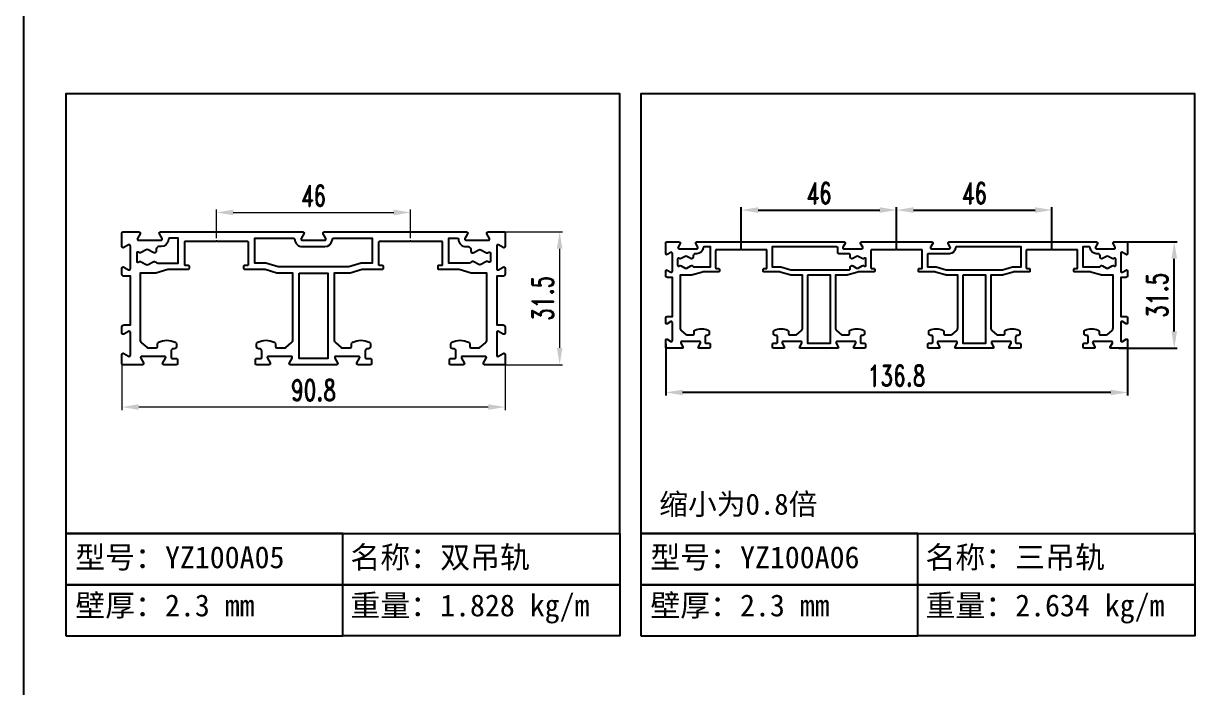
# Model space of a CAD drawing. Header units: millimetres. Extents: x 4423 to 13326, y -1516 to 5738.
# Drawn here: x 8899.3 to 9179.3, y 5276.5 to 5433.8 of the extents above; entities that cross this region are included whole.
import ezdxf

# ---------------------------------------------------------------- set-up
doc = ezdxf.new("R2010")
doc.units = ezdxf.units.MM
doc.header["$LTSCALE"] = 0.5
doc.layers.add('铝型材', color=1, linetype='Continuous')
doc.styles.get("Standard").update_dxf_attribs({"font": 'swissc.ttf', "height": 3})
doc.styles.add('汇总标注', font='romand.shx', dxfattribs={"width": 0.7, "height": 5})
doc.dimstyles.new('0.8汇总比例', dxfattribs={"dimscale": 0, "dimtxt": 5, "dimasz": 4, "dimexe": 0.7, "dimexo": 0, "dimgap": 1.5, "dimtad": 1, "dimlfac": 1.25, "dimzin": 9, "dimdsep": 46, "dimtxsty": '汇总标注', "dimcen": 0, "dimclrd": 181, "dimclre": 171, "dimclrt": 110, "dimadec": 0, "dimazin": 2, "dimtfac": 1, "dimtofl": 0, "dimtmove": 0, "dimatfit": 3, "dimfxl": 0, "dimtolj": 1, "dimlwd": 25, "dimlwe": 25, "dimarcsym": 0})
doc.dimstyles.new('1汇总比例', dxfattribs={"dimscale": 0, "dimtxt": 5, "dimasz": 4, "dimexe": 0.7, "dimexo": 0.625, "dimgap": 1.5, "dimtad": 1, "dimzin": 9, "dimdsep": 46, "dimtxsty": '汇总标注', "dimcen": 0, "dimclrd": 3, "dimclre": 3, "dimclrt": 2, "dimadec": 1, "dimazin": 2, "dimtfac": 1, "dimtofl": 0, "dimtmove": 0, "dimatfit": 3, "dimfxl": 0, "dimtolj": 1, "dimlwd": 13, "dimlwe": 13, "dimarcsym": 0})

# ---------------------------------------------------------------- blocks, each defined once
blk = doc.blocks.new('*D76')
at = {"layer": 'Defpoints', "color": 0, "lineweight": 30, "ltscale": 0.4, "transparency": 16777216}
for p in [(8922.58, 5354.33), (9013.38, 5354.33), (8922.58, 5342.96)]:
    blk.add_point(p, dxfattribs=at)
at = {"layer": '铝型材', "color": 3, "lineweight": 13, "ltscale": 0.4, "transparency": 16777216}
for p, q in [((8922.58, 5353.71), (8922.58, 5342.26)), ((9013.38, 5353.71), (9013.38, 5342.26)), ((9009.38, 5342.96), (8926.58, 5342.96))]:
    blk.add_line(p, q, dxfattribs=at)
at = {"layer": '铝型材', "color": 3, "lineweight": 30, "ltscale": 0.4, "transparency": 16777216}
for points in [[(8926.58, 5343.63), (8926.58, 5342.29), (8922.58, 5342.96)], [(9009.38, 5343.63), (9009.38, 5342.29), (9013.38, 5342.96)]]:
    blk.add_solid(points, dxfattribs=at)
at = {"layer": '铝型材', "color": 2, "ltscale": 0.4, "transparency": 16777216, "insert": (8967.98, 5346.96), "char_height": 5, "attachment_point": 5, "style": '汇总标注'}
blk.add_mtext('\\A1;90.8', dxfattribs=at)
blk = doc.blocks.new('*D77')
at = {"layer": 'Defpoints', "color": 0, "lineweight": 30, "ltscale": 0.4, "transparency": 16777216}
for p in [(9051.43, 5357.98), (9160.87, 5357.98), (9051.43, 5346.42)]:
    blk.add_point(p, dxfattribs=at)
at = {"layer": '铝型材', "color": 171, "lineweight": 25, "ltscale": 0.4, "transparency": 16777216}
for p, q in [((9051.43, 5357.98), (9051.43, 5345.72)), ((9160.87, 5357.98), (9160.87, 5345.72))]:
    blk.add_line(p, q, dxfattribs=at)
at = {"layer": '铝型材', "color": 181, "lineweight": 25, "ltscale": 0.4, "transparency": 16777216}
blk.add_line((9156.87, 5346.42), (9055.43, 5346.42), dxfattribs=at)
at = {"layer": '铝型材', "color": 181, "lineweight": 30, "ltscale": 0.4, "transparency": 16777216}
for points in [[(9055.43, 5347.08), (9055.43, 5345.75), (9051.43, 5346.42)], [(9156.87, 5347.08), (9156.87, 5345.75), (9160.87, 5346.42)]]:
    blk.add_solid(points, dxfattribs=at)
at = {"layer": '铝型材', "color": 110, "ltscale": 0.4, "transparency": 16777216, "insert": (9106.15, 5350.42), "char_height": 5, "attachment_point": 5, "style": '汇总标注'}
blk.add_mtext('\\A1;136.8', dxfattribs=at)
blk = doc.blocks.new('*D71')
at = {"layer": 'Defpoints', "color": 0, "lineweight": 30, "ltscale": 0.4, "transparency": 16777216}
for p in [(9011.21, 5384.48), (9026.31, 5384.48), (9010.81, 5352.98)]:
    blk.add_point(p, dxfattribs=at)
at = {"layer": '铝型材', "color": 3, "lineweight": 13, "ltscale": 0.4, "transparency": 16777216}
for p, q in [((9011.83, 5384.48), (9027.01, 5384.48)), ((9026.31, 5356.98), (9026.31, 5380.48)), ((9011.43, 5352.98), (9027.01, 5352.98))]:
    blk.add_line(p, q, dxfattribs=at)
at = {"layer": '铝型材', "color": 3, "lineweight": 30, "ltscale": 0.4, "transparency": 16777216}
for points in [[(9025.64, 5380.48), (9026.97, 5380.48), (9026.31, 5384.48)], [(9025.64, 5356.98), (9026.97, 5356.98), (9026.31, 5352.98)]]:
    blk.add_solid(points, dxfattribs=at)
at = {"layer": '铝型材', "color": 2, "ltscale": 0.4, "transparency": 16777216, "insert": (9022.31, 5368.73), "char_height": 5, "attachment_point": 5, "rotation": 90, "style": '汇总标注'}
blk.add_mtext('\\A1;31.5', dxfattribs=at)
blk = doc.blocks.new('*D72')
at = {"layer": 'Defpoints', "color": 0, "lineweight": 30, "ltscale": 0.4, "transparency": 16777216}
for p in [(9159.13, 5382.09), (9171.93, 5382.09), (9158.81, 5356.89)]:
    blk.add_point(p, dxfattribs=at)
at = {"layer": '铝型材', "color": 171, "lineweight": 25, "ltscale": 0.4, "transparency": 16777216}
for p, q in [((9159.13, 5382.09), (9172.63, 5382.09)), ((9158.81, 5356.89), (9172.63, 5356.89))]:
    blk.add_line(p, q, dxfattribs=at)
at = {"layer": '铝型材', "color": 181, "lineweight": 25, "ltscale": 0.4, "transparency": 16777216}
blk.add_line((9171.93, 5360.89), (9171.93, 5378.09), dxfattribs=at)
at = {"layer": '铝型材', "color": 181, "lineweight": 30, "ltscale": 0.4, "transparency": 16777216}
for points in [[(9171.26, 5378.09), (9172.59, 5378.09), (9171.93, 5382.09)], [(9171.26, 5360.89), (9172.59, 5360.89), (9171.93, 5356.89)]]:
    blk.add_solid(points, dxfattribs=at)
at = {"layer": '铝型材', "color": 110, "ltscale": 0.4, "transparency": 16777216, "insert": (9167.93, 5369.49), "char_height": 5, "attachment_point": 5, "rotation": 90, "style": '汇总标注'}
blk.add_mtext('\\A1;31.5', dxfattribs=at)
blk = doc.blocks.new('*D73')
at = {"layer": 'Defpoints', "color": 0, "lineweight": 30, "ltscale": 0.4, "transparency": 16777216}
for p in [(8990.98, 5389.07), (8944.98, 5382.38), (8990.98, 5382.38)]:
    blk.add_point(p, dxfattribs=at)
at = {"layer": '铝型材', "color": 3, "lineweight": 13, "ltscale": 0.4, "transparency": 16777216}
for p, q in [((8944.98, 5383), (8944.98, 5389.77)), ((8948.98, 5389.07), (8986.98, 5389.07)), ((8990.98, 5383), (8990.98, 5389.77))]:
    blk.add_line(p, q, dxfattribs=at)
at = {"layer": '铝型材', "color": 3, "lineweight": 30, "ltscale": 0.4, "transparency": 16777216}
for points in [[(8948.98, 5389.73), (8948.98, 5388.4), (8944.98, 5389.07)], [(8986.98, 5389.73), (8986.98, 5388.4), (8990.98, 5389.07)]]:
    blk.add_solid(points, dxfattribs=at)
at = {"layer": '铝型材', "color": 2, "ltscale": 0.4, "transparency": 16777216, "insert": (8967.98, 5393.07), "char_height": 5, "attachment_point": 5, "style": '汇总标注'}
blk.add_mtext('\\A1;46', dxfattribs=at)
blk = doc.blocks.new('*D74')
at = {"layer": 'Defpoints', "color": 0, "lineweight": 30, "ltscale": 0.4, "transparency": 16777216}
for p in [(9106.15, 5389.64), (9069.35, 5380.41), (9106.15, 5380.41)]:
    blk.add_point(p, dxfattribs=at)
at = {"layer": '铝型材', "color": 171, "lineweight": 25, "ltscale": 0.4, "transparency": 16777216}
for p, q in [((9069.35, 5380.41), (9069.35, 5390.34)), ((9106.15, 5380.41), (9106.15, 5390.34))]:
    blk.add_line(p, q, dxfattribs=at)
at = {"layer": '铝型材', "color": 181, "lineweight": 25, "ltscale": 0.4, "transparency": 16777216}
blk.add_line((9073.35, 5389.64), (9102.15, 5389.64), dxfattribs=at)
at = {"layer": '铝型材', "color": 181, "lineweight": 30, "ltscale": 0.4, "transparency": 16777216}
for points in [[(9073.35, 5390.31), (9073.35, 5388.98), (9069.35, 5389.64)], [(9102.15, 5390.31), (9102.15, 5388.98), (9106.15, 5389.64)]]:
    blk.add_solid(points, dxfattribs=at)
at = {"layer": '铝型材', "color": 110, "ltscale": 0.4, "transparency": 16777216, "insert": (9087.75, 5393.64), "char_height": 5, "attachment_point": 5, "style": '汇总标注'}
blk.add_mtext('\\A1;46', dxfattribs=at)
blk = doc.blocks.new('*D75')
at = {"layer": 'Defpoints', "color": 0, "lineweight": 30, "ltscale": 0.4, "transparency": 16777216}
for p in [(9142.95, 5389.64), (9106.15, 5380.41), (9142.95, 5380.41)]:
    blk.add_point(p, dxfattribs=at)
at = {"layer": '铝型材', "color": 171, "lineweight": 25, "ltscale": 0.4, "transparency": 16777216}
for p, q in [((9106.15, 5380.41), (9106.15, 5390.34)), ((9142.95, 5380.41), (9142.95, 5390.34))]:
    blk.add_line(p, q, dxfattribs=at)
at = {"layer": '铝型材', "color": 181, "lineweight": 25, "ltscale": 0.4, "transparency": 16777216}
blk.add_line((9110.15, 5389.64), (9138.95, 5389.64), dxfattribs=at)
at = {"layer": '铝型材', "color": 181, "lineweight": 30, "ltscale": 0.4, "transparency": 16777216}
for points in [[(9110.15, 5390.31), (9110.15, 5388.98), (9106.15, 5389.64)], [(9138.95, 5390.31), (9138.95, 5388.98), (9142.95, 5389.64)]]:
    blk.add_solid(points, dxfattribs=at)
at = {"layer": '铝型材', "color": 110, "ltscale": 0.4, "transparency": 16777216, "insert": (9124.55, 5393.64), "char_height": 5, "attachment_point": 5, "style": '汇总标注'}
blk.add_mtext('\\A1;46', dxfattribs=at)
blk = doc.blocks.new('YZ100A05', base_point=(51.83, 4.16))
at = {"layer": '铝型材', "ltscale": 0.4}
for points in [[(92.12, 4.61), (92.76, 5.71, 0.57735), (92.5, 6.16), (87.17, 6.16, 0.57735), (86.91, 5.71), (87.54, 4.61, -0.577351), (87.28, 4.16), (84.38, 4.16, -0.414213), (84.08, 4.46), (84.08, 5.36, -0.414214), (84.38, 5.66), (85.28, 5.66, 0.414214), (85.58, 5.96), (85.58, 7.46, 0.414214), (85.08, 7.96), (84.83, 7.96, -0.414214), (84.33, 8.46), (84.33, 9.08, -0.293253), (84.62, 9.53, -0.218258), (88.54, 9.53, -0.293253), (88.83, 9.08), (88.83, 8.46, 0.414213), (89.13, 8.16), (90.95, 8.16, 0.176328), (91.27, 8.28), (92.57, 9.37, 0.221695), (92.93, 10.13), (92.93, 25.86), (89.46, 25.86, -0.072066), (89.17, 25.9), (86.34, 26.74, 0.072069), (86.2, 26.76), (81.53, 26.76, -0.414214), (81.33, 26.96), (81.33, 27.56, -0.414214), (81.53, 27.76), (82.23, 27.76, 0.414214), (82.43, 27.96), (82.43, 33.16, 0.414214), (82.23, 33.36), (75.03, 33.36), (74.83, 33.56), (74.63, 33.36), (67.43, 33.36, 0.414214), (67.23, 33.16), (67.23, 27.96, 0.414214), (67.43, 27.76), (68.13, 27.76, -0.414214), (68.33, 27.56), (68.33, 26.96, -0.414214), (68.13, 26.76), (63.47, 26.76, 0.072069), (63.32, 26.74), (60.49, 25.9, -0.072066), (60.21, 25.86), (56.73, 25.86), (56.73, 10.13, 0.221695), (57.09, 9.37), (58.39, 8.28, 0.176328), (58.71, 8.16), (60.53, 8.16, 0.414213), (60.83, 8.46), (60.83, 9.08, -0.293253), (61.12, 9.53, -0.218258), (65.04, 9.53, -0.293253), (65.33, 9.08), (65.33, 8.46, -0.414214), (64.83, 7.96), (64.58, 7.96, 0.414214), (64.08, 7.46), (64.08, 5.96, 0.414214), (64.38, 5.66), (65.28, 5.66, -0.414214), (65.58, 5.36), (65.58, 4.46, -0.414213), (65.28, 4.16), (62.38, 4.16, -0.577351), (62.12, 4.61), (62.76, 5.71, 0.57735), (62.5, 6.16), (57.17, 6.16, 0.57735), (56.91, 5.71), (57.54, 4.61, -0.57735), (57.28, 4.16), (46.38, 4.16, -0.57735), (46.12, 4.61), (46.76, 5.71, 0.57735), (46.5, 6.16), (41.17, 6.16, 0.57735), (40.91, 5.71), (41.54, 4.61, -0.577351), (41.28, 4.16), (38.38, 4.16, -0.414213), (38.08, 4.46), (38.08, 5.36, -0.414214), (38.38, 5.66), (39.28, 5.66, 0.414214), (39.58, 5.96), (39.58, 7.46, 0.414214), (39.08, 7.96), (38.83, 7.96, -0.414214), (38.33, 8.46), (38.33, 9.08, -0.293253), (38.62, 9.53, -0.218258), (42.54, 9.53, -0.293253), (42.83, 9.08), (42.83, 8.46, 0.414213), (43.13, 8.16), (44.95, 8.16, 0.176328), (45.27, 8.28), (46.57, 9.37, 0.221695), (46.93, 10.13), (46.93, 25.86), (43.46, 25.86, -0.072066), (43.17, 25.9), (40.34, 26.74, 0.072069), (40.2, 26.76), (35.53, 26.76, -0.414214), (35.33, 26.96), (35.33, 27.56, -0.414214), (35.53, 27.76), (36.23, 27.76, 0.414214), (36.43, 27.96), (36.43, 33.16, 0.414214), (36.23, 33.36), (29.03, 33.36), (28.83, 33.56), (28.63, 33.36), (21.43, 33.36, 0.414214), (21.23, 33.16), (21.23, 27.96, 0.414214), (21.43, 27.76), (22.13, 27.76, -0.414214), (22.33, 27.56), (22.33, 26.96, -0.414214), (22.13, 26.76), (17.47, 26.76, 0.072069), (17.32, 26.74), (14.49, 25.9, -0.072066), (14.21, 25.86), (10.73, 25.86), (10.73, 10.13, 0.221695), (11.09, 9.37), (12.39, 8.28, 0.176328), (12.71, 8.16), (14.53, 8.16, 0.414213), (14.83, 8.46), (14.83, 9.08, -0.293253), (15.12, 9.53, -0.218258), (19.04, 9.53, -0.293253), (19.33, 9.08), (19.33, 8.46, -0.414214), (18.83, 7.96), (18.58, 7.96, 0.414214), (18.08, 7.46), (18.08, 5.96, 0.414214), (18.38, 5.66), (19.28, 5.66, -0.414214), (19.58, 5.36), (19.58, 4.46, -0.414213), (19.28, 4.16), (16.38, 4.16, -0.577351), (16.12, 4.61), (16.76, 5.71, 0.57735), (16.5, 6.16), (11.17, 6.16, 0.57735), (10.91, 5.71), (11.54, 4.61, -0.57735), (11.28, 4.16), (6.73, 4.16, -0.414214), (6.43, 4.46), (6.43, 6.58, -0.57735), (6.88, 6.84), (7.98, 6.2, 0.57735), (8.43, 6.46), (8.43, 11.79, 0.57735), (7.98, 12.05), (6.88, 11.42, -0.57735), (6.43, 11.68), (6.43, 13.09, -0.414214), (6.93, 13.59), (8.43, 13.59), (8.43, 25.16), (6.93, 25.16, -0.414214), (6.43, 25.66), (6.43, 27.07, -0.57735), (6.88, 27.33), (7.98, 26.7, 0.57735), (8.43, 26.96), (8.43, 32.29, 0.57735), (7.98, 32.55), (6.88, 31.92, -0.57735), (6.43, 32.17), (6.43, 35.36, -0.414214), (6.73, 35.66), (10.48, 35.66, -0.57735), (10.74, 35.21), (10.11, 34.11, 0.57735), (10.37, 33.66), (15.7, 33.66, 0.57735), (15.96, 34.11), (15.32, 35.21, -0.57735), (15.58, 35.66), (49.28, 35.66, -0.57735), (49.54, 35.21), (48.91, 34.11, 0.57735), (49.17, 33.66), (54.5, 33.66, 0.57735), (54.76, 34.11), (54.12, 35.21, -0.57735), (54.38, 35.66), (88.08, 35.66, -0.57735), (88.34, 35.21), (87.71, 34.11, 0.57735), (87.97, 33.66), (93.3, 33.66, 0.57735), (93.56, 34.11), (92.92, 35.21, -0.57735), (93.18, 35.66), (96.93, 35.66, -0.414214), (97.23, 35.36), (97.23, 32.17, -0.57735), (96.78, 31.92), (95.68, 32.55, 0.57735), (95.23, 32.29), (95.23, 26.96, 0.57735), (95.68, 26.7), (96.78, 27.33, -0.57735), (97.23, 27.07), (97.23, 25.66, -0.414214), (96.73, 25.16), (95.23, 25.16), (95.23, 13.59), (96.73, 13.59, -0.414214), (97.23, 13.09), (97.23, 11.68, -0.57735), (96.78, 11.42), (95.68, 12.05, 0.57735), (95.23, 11.79), (95.23, 6.46, 0.57735), (95.68, 6.2), (96.78, 6.84, -0.57735), (97.23, 6.58), (97.23, 4.46, -0.414214), (96.93, 4.16), (92.38, 4.16, -0.57735)], [(56.59, 34.16), (65.73, 34.16), (65.73, 28.26), (63.25, 28.26, 0.072069), (63.11, 28.24), (60.2, 27.38, -0.072071), (60.06, 27.36), (43.6, 27.36, -0.072066), (43.46, 27.38), (40.56, 28.24, 0.072069), (40.41, 28.26), (37.93, 28.26), (37.93, 34.16), (47.07, 34.16, -0.400329), (47.37, 33.87, 0.400329), (49.17, 32.16), (54.5, 32.16, 0.400329), (56.29, 33.87, -0.400329)]]:
    blk.add_lwpolyline(points, format="xyb", close=True, dxfattribs=at)
for points in [[(14.47, 28.48, 0.222498), (14.93, 28.26), (19.73, 28.26), (19.73, 34.16), (17.79, 34.16, 0.400329), (17.49, 33.87, -0.400329), (15.7, 32.16), (15.18, 32.16, 0.414214), (14.58, 31.56), (14.58, 31.16, -0.57735), (13.83, 30.73), (12.68, 31.39, 0.267949), (12.18, 31.39), (11.03, 30.73, -0.331452), (10.44, 30.8, 0.657822), (9.93, 30.58), (9.93, 28.74, 0.657834), (10.44, 28.52, -0.331458), (11.03, 28.59), (12.18, 27.92, 0.267949), (12.68, 27.92), (13.83, 28.59, -0.364837), (14.47, 28.48)], [(89.2, 28.48, -0.222498), (88.74, 28.26), (83.93, 28.26), (83.93, 34.16), (85.87, 34.16, -0.400329), (86.17, 33.87, 0.400329), (87.97, 32.16), (88.48, 32.16, -0.414214), (89.08, 31.56), (89.08, 31.16, 0.57735), (89.83, 30.73), (90.98, 31.39, -0.267949), (91.48, 31.39), (92.63, 30.73, 0.331452), (93.22, 30.8, -0.657822), (93.73, 30.58), (93.73, 28.74, -0.657834), (93.22, 28.52, 0.331458), (92.63, 28.59), (91.48, 27.92, -0.267949), (90.98, 27.92), (89.83, 28.59, 0.364837), (89.2, 28.48)]]:
    blk.add_lwpolyline(points, format="xyb", dxfattribs=at)
blk.add_lwpolyline([(48.43, 25.86), (55.23, 25.86), (55.23, 5.66), (48.43, 5.66)], close=True, dxfattribs=at)
blk = doc.blocks.new('YZ100A06', base_point=(76.41, 36.62))
at = {"layer": '铝型材', "ltscale": 0.4}
for points in [[(41.16, 6.92), (41.16, 8.42, 0.414214), (40.66, 8.92), (40.41, 8.92, -0.414214), (39.91, 9.42), (39.91, 10.04, -0.293253), (40.21, 10.49, -0.218258), (44.12, 10.49, -0.293253), (44.41, 10.04), (44.41, 9.42, 0.414213), (44.71, 9.12), (46.53, 9.12, 0.176328), (46.86, 9.24), (48.16, 10.33, 0.221695), (48.51, 11.09), (48.51, 26.82), (45.04, 26.82, -0.072066), (44.76, 26.86), (41.92, 27.7, 0.072069), (41.78, 27.72), (37.11, 27.72, -0.414214), (36.91, 27.92), (36.91, 28.52, -0.414214), (37.11, 28.72), (37.81, 28.72, 0.414214), (38.01, 28.92), (38.01, 34.12, 0.414214), (37.81, 34.32), (30.61, 34.32), (30.41, 34.52), (30.21, 34.32), (23.01, 34.32, 0.414214), (22.81, 34.12), (22.81, 28.92, 0.414214), (23.01, 28.72), (23.71, 28.72, -0.414214), (23.91, 28.52), (23.91, 27.92, -0.414214), (23.71, 27.72), (19.05, 27.72, 0.072069), (18.91, 27.7), (16.07, 26.86, -0.072066), (15.79, 26.82), (12.31, 26.82), (12.31, 11.09, 0.221695), (12.67, 10.33), (13.97, 9.24, 0.176328), (14.29, 9.12), (16.11, 9.12, 0.414213), (16.41, 9.42), (16.41, 10.04, -0.293253), (16.71, 10.49, -0.218258), (20.62, 10.49, -0.293253), (20.91, 10.04), (20.91, 9.42, -0.414214), (20.41, 8.92), (20.16, 8.92, 0.414214), (19.66, 8.42), (19.66, 6.92, 0.414214), (19.96, 6.62), (20.86, 6.62, -0.414214), (21.16, 6.32), (21.16, 5.42, -0.414213), (20.86, 5.12), (17.96, 5.12, -0.577351), (17.7, 5.57), (18.34, 6.67, 0.57735), (18.08, 7.12), (12.75, 7.12, 0.57735), (12.49, 6.67), (13.12, 5.57, -0.57735), (12.86, 5.12), (8.31, 5.12, -0.414214), (8.01, 5.42), (8.01, 7.53, -0.57735), (8.46, 7.79), (9.56, 7.16, 0.57735), (10.01, 7.42), (10.01, 12.75, 0.57735), (9.56, 13.01), (8.46, 12.37, -0.57735), (8.01, 12.63), (8.01, 14.05, -0.414214), (8.51, 14.55), (10.01, 14.55), (10.01, 26.12), (8.51, 26.12, -0.414214), (8.01, 26.62), (8.01, 28.03, -0.57735), (8.46, 28.29), (9.56, 27.66, 0.57735), (10.01, 27.92), (10.01, 33.25, 0.57735), (9.56, 33.51), (8.46, 32.87, -0.57735), (8.01, 33.13), (8.01, 36.32, -0.414214), (8.31, 36.62), (12.06, 36.62, -0.57735), (12.32, 36.17), (11.69, 35.07, 0.57735), (11.95, 34.62), (17.28, 34.62, 0.57735), (17.54, 35.07), (16.9, 36.17, -0.57735), (17.16, 36.62), (60.89, 36.62, -0.57735), (61.15, 36.17), (60.51, 35.07, 0.57735), (60.77, 34.62), (66.1, 34.62, 0.57735), (66.36, 35.07), (65.73, 36.17, -0.57735), (65.99, 36.62), (86.84, 36.62, -0.57735), (87.1, 36.17), (86.46, 35.07, 0.57735), (86.72, 34.62), (92.05, 34.62, 0.57735), (92.31, 35.07), (91.68, 36.17, -0.57735), (91.94, 36.62), (135.66, 36.62, -0.57735), (135.92, 36.17), (135.29, 35.07, 0.57735), (135.55, 34.62), (140.88, 34.62, 0.57735), (141.14, 35.07), (140.5, 36.17, -0.57735), (140.76, 36.62), (144.51, 36.62, -0.414214), (144.81, 36.32), (144.81, 33.13, -0.57735), (144.36, 32.87), (143.26, 33.51, 0.57735), (142.81, 33.25), (142.81, 27.92, 0.57735), (143.26, 27.66), (144.36, 28.29, -0.57735), (144.81, 28.03), (144.81, 26.62, -0.414214), (144.31, 26.12), (142.81, 26.12), (142.81, 14.55), (144.31, 14.55, -0.414214), (144.81, 14.05), (144.81, 12.63, -0.57735), (144.36, 12.37), (143.26, 13.01, 0.57735), (142.81, 12.75), (142.81, 7.42, 0.57735), (143.26, 7.16), (144.36, 7.79, -0.57735), (144.81, 7.53), (144.81, 5.42, -0.414214), (144.51, 5.12), (139.96, 5.12, -0.57735), (139.7, 5.57), (140.34, 6.67, 0.57735), (140.08, 7.12), (134.75, 7.12, 0.57735), (134.49, 6.67), (135.12, 5.57, -0.577351), (134.86, 5.12), (131.96, 5.12, -0.414213), (131.66, 5.42), (131.66, 6.32, -0.414214), (131.96, 6.62), (132.86, 6.62, 0.414214), (133.16, 6.92), (133.16, 8.42, 0.414214), (132.66, 8.92), (132.41, 8.92, -0.414214), (131.91, 9.42), (131.91, 10.04, -0.293253), (132.21, 10.49, -0.218258), (136.12, 10.49, -0.293253), (136.41, 10.04), (136.41, 9.42, 0.414213), (136.71, 9.12), (138.53, 9.12, 0.176328), (138.86, 9.24), (140.16, 10.33, 0.221695), (140.51, 11.09), (140.51, 26.82), (137.04, 26.82, -0.072066), (136.76, 26.86), (133.92, 27.7, 0.072069), (133.78, 27.72), (129.11, 27.72, -0.414214), (128.91, 27.92), (128.91, 28.52, -0.414214), (129.11, 28.72), (129.81, 28.72, 0.414214), (130.01, 28.92), (130.01, 34.12, 0.414214), (129.81, 34.32), (122.61, 34.32), (122.41, 34.52), (122.21, 34.32), (115.01, 34.32, 0.414214), (114.81, 34.12), (114.81, 28.92, 0.414214), (115.01, 28.72), (115.71, 28.72, -0.414214), (115.91, 28.52), (115.91, 27.92, -0.414214), (115.71, 27.72), (111.05, 27.72, 0.072069), (110.91, 27.7), (108.07, 26.86, -0.072066), (107.79, 26.82), (104.31, 26.82), (104.31, 11.09, 0.221695), (104.67, 10.33), (105.97, 9.24, 0.176328), (106.29, 9.12), (108.11, 9.12, 0.414213), (108.41, 9.42), (108.41, 10.04, -0.293253), (108.71, 10.49, -0.218258), (112.62, 10.49, -0.293253), (112.91, 10.04), (112.91, 9.42, -0.414214), (112.41, 8.92), (112.16, 8.92, 0.414214), (111.66, 8.42), (111.66, 6.92, 0.414214), (111.96, 6.62), (112.86, 6.62, -0.414214), (113.16, 6.32), (113.16, 5.42, -0.414213), (112.86, 5.12), (109.96, 5.12, -0.577351), (109.7, 5.57), (110.34, 6.67, 0.57735), (110.08, 7.12), (104.75, 7.12, 0.57735), (104.49, 6.67), (105.12, 5.57, -0.57735), (104.86, 5.12), (93.96, 5.12, -0.57735), (93.7, 5.57), (94.34, 6.67, 0.57735), (94.08, 7.12), (88.75, 7.12, 0.57735), (88.49, 6.67), (89.12, 5.57, -0.577351), (88.86, 5.12), (85.96, 5.12, -0.414213), (85.66, 5.42), (85.66, 6.32, -0.414214), (85.96, 6.62), (86.86, 6.62, 0.414214), (87.16, 6.92), (87.16, 8.42, 0.414214), (86.66, 8.92), (86.41, 8.92, -0.414214), (85.91, 9.42), (85.91, 10.04, -0.293253), (86.21, 10.49, -0.218258), (90.12, 10.49, -0.293253), (90.41, 10.04), (90.41, 9.42, 0.414213), (90.71, 9.12), (92.53, 9.12, 0.176328), (92.86, 9.24), (94.16, 10.33, 0.221695), (94.51, 11.09), (94.51, 26.82), (91.04, 26.82, -0.072066), (90.76, 26.86), (87.92, 27.7, 0.072069), (87.78, 27.72), (83.11, 27.72, -0.414214), (82.91, 27.92), (82.91, 28.52, -0.414214), (83.11, 28.72), (83.81, 28.72, 0.414214), (84.01, 28.92), (84.01, 34.12, 0.414214), (83.81, 34.32), (76.61, 34.32), (76.41, 34.52), (76.21, 34.32), (69.01, 34.32, 0.414214), (68.81, 34.12), (68.81, 28.92, 0.414214), (69.01, 28.72), (69.71, 28.72, -0.414214), (69.91, 28.52), (69.91, 27.92, -0.414214), (69.71, 27.72), (65.05, 27.72, 0.072069), (64.91, 27.7), (62.07, 26.86, -0.072066), (61.79, 26.82), (58.31, 26.82), (58.31, 11.09, 0.221695), (58.67, 10.33), (59.97, 9.24, 0.176328), (60.29, 9.12), (62.11, 9.12, 0.414213), (62.41, 9.42), (62.41, 10.04, -0.293253), (62.71, 10.49, -0.218258), (66.62, 10.49, -0.293253), (66.91, 10.04), (66.91, 9.42, -0.414214), (66.41, 8.92), (66.16, 8.92, 0.414214), (65.66, 8.42), (65.66, 6.92, 0.414214), (65.96, 6.62), (66.86, 6.62, -0.414214), (67.16, 6.32), (67.16, 5.42, -0.414213), (66.86, 5.12), (63.96, 5.12, -0.577351), (63.7, 5.57), (64.34, 6.67, 0.57735), (64.08, 7.12), (58.75, 7.12, 0.57735), (58.49, 6.67), (59.12, 5.57, -0.57735), (58.86, 5.12), (47.96, 5.12, -0.57735), (47.7, 5.57), (48.34, 6.67, 0.57735), (48.08, 7.12), (42.75, 7.12, 0.57735), (42.49, 6.67), (43.12, 5.57, -0.577351), (42.86, 5.12), (39.96, 5.12, -0.414213), (39.66, 5.42), (39.66, 6.32, -0.414214), (39.96, 6.62), (40.86, 6.62, 0.414214), (41.16, 6.92)], [(16.05, 29.44, 0.222498), (16.51, 29.22), (21.31, 29.22), (21.31, 35.12), (19.38, 35.12, 0.400329), (19.08, 34.83, -0.400329), (17.28, 33.12), (16.76, 33.12, 0.414214), (16.16, 32.52), (16.16, 32.12, -0.57735), (15.41, 31.69), (14.26, 32.35, 0.267949), (13.76, 32.35), (12.61, 31.69, -0.331452), (12.02, 31.76, 0.657822), (11.51, 31.54), (11.51, 29.7, 0.657834), (12.02, 29.48, -0.331458), (12.61, 29.55), (13.76, 28.88, 0.267949), (14.26, 28.88), (15.41, 29.55, -0.364837), (16.05, 29.44)], [(93.85, 34.83, -0.400329), (92.05, 33.12), (85.81, 33.12, 0.414214), (85.51, 32.82), (85.51, 29.22), (88, 29.22, -0.072069), (88.14, 29.2), (91.04, 28.34, 0.072071), (91.18, 28.32), (107.64, 28.32, 0.072066), (107.79, 28.34), (110.69, 29.2, -0.072069), (110.83, 29.22), (113.31, 29.22), (113.31, 35.12), (94.15, 35.12, 0.400329), (93.85, 34.83)], [(136.78, 29.44, -0.364837), (137.41, 29.55), (138.56, 28.88, 0.267949), (139.06, 28.88), (140.21, 29.55, -0.331458), (140.81, 29.48, 0.657834), (141.31, 29.7), (141.31, 31.54, 0.657822), (140.81, 31.76, -0.331452), (140.21, 31.69), (139.06, 32.35, 0.267949), (138.56, 32.35), (137.41, 31.69, -0.57735), (136.66, 32.12), (136.66, 32.52, 0.414214), (136.06, 33.12), (135.55, 33.12, -0.400329), (133.75, 34.83, 0.400329), (133.45, 35.12), (131.51, 35.12), (131.51, 29.22), (136.32, 29.22, 0.222498), (136.78, 29.44)]]:
    blk.add_lwpolyline(points, format="xyb", dxfattribs=at)
blk.add_lwpolyline([(66.81, 31.76, -0.331452), (66.21, 31.69), (65.06, 32.35, 0.267949), (64.56, 32.35), (63.41, 31.69, -0.57735), (62.66, 32.12), (62.66, 32.82, 0.414214), (62.36, 33.12), (59.27, 33.12, -0.414214), (58.97, 33.42), (58.97, 34.82, 0.414214), (58.67, 35.12), (39.51, 35.12), (39.51, 29.22), (42, 29.22, -0.072069), (42.14, 29.2), (45.04, 28.34, 0.072066), (45.18, 28.32), (62.36, 28.32, 0.414216), (62.66, 28.62), (62.66, 29.11, -0.57735), (63.41, 29.55), (64.56, 28.88, 0.267949), (65.06, 28.88), (66.21, 29.55, -0.331458), (66.81, 29.48, 0.657834), (67.31, 29.7), (67.31, 31.54, 0.657822)], format="xyb", close=True, dxfattribs=at)
for points in [[(50.01, 26.82), (50.01, 6.62), (56.81, 6.62), (56.81, 26.82)], [(96.01, 26.82), (96.01, 6.62), (102.81, 6.62), (102.81, 26.82)]]:
    blk.add_lwpolyline(points, close=True, dxfattribs=at)

msp = doc.modelspace()

# ---------------------------------------------------------------- linework, layer by layer
at = {"layer": '铝型材', "ltscale": 0.4}
for points in [[(8899.2993, 4833.2095), (9464.2993, 4833.2095), (9464.2993, 5615.7095), (8899.2993, 5615.7095)], [(8909.2993, 5313.0153), (9040.5493, 5313.0153), (9040.5493, 5417.2095), (8909.2993, 5417.2095)], [(9045.5493, 5313.0153), (9176.7993, 5313.0153), (9176.7993, 5417.2095), (9045.5493, 5417.2095)], [(8909.2993, 5300.8624), (8974.9243, 5300.8624), (8974.9243, 5313.0153), (8909.2993, 5313.0153)], [(8974.9243, 5313.0153), (9040.5493, 5313.0153), (9040.5493, 5300.8624), (8974.9243, 5300.8624)], [(9045.5493, 5300.8624), (9111.1743, 5300.8624), (9111.1743, 5313.0153), (9045.5493, 5313.0153)], [(9111.1743, 5313.0153), (9176.7993, 5313.0153), (9176.7993, 5300.8624), (9111.1743, 5300.8624)], [(8909.2993, 5288.7095), (8974.9243, 5288.7095), (8974.9243, 5300.8624), (8909.2993, 5300.8624)], [(8974.9243, 5300.8624), (9040.5493, 5300.8624), (9040.5493, 5288.7095), (8974.9243, 5288.7095)], [(9045.5493, 5288.7095), (9111.1743, 5288.7095), (9111.1743, 5300.8624), (9045.5493, 5300.8624)], [(9111.1743, 5300.8624), (9176.7993, 5300.8624), (9176.7993, 5288.7095), (9111.1743, 5288.7095)]]:
    msp.add_lwpolyline(points, close=True, dxfattribs=at)

# ---------------------------------------------------------------- block references
msp.add_blockref('YZ100A05', (8967.9839, 5352.9751), dxfattribs=at)
at = {"layer": '铝型材', "ltscale": 0.4, "xscale": 0.8, "yscale": 0.8, "zscale": 0.8}
msp.add_blockref('YZ100A06', (9106.1474, 5382.0898), dxfattribs=at)

# ---------------------------------------------------------------- texts
at = {"layer": '铝型材', "ltscale": 0.4, "attachment_point": 1}
for s, insert, char_height in [('{\\fSimSun|b0|i0|c134|p2;缩小为0.8倍}', (9049.8915, 5322.4557, -1491.5165), 5), ('{\\fSimSun|b0|i0|c134|p2;型号：YZ100A05}', (8911.5298, 5309.9685, 1491.5165), 5.1984), ('{\\fSimSun|b0|i0|c134|p2;名称：双吊轨}', (8976.7222, 5309.9685, 1491.5165), 5.1984), ('{\\fSimSun|b0|i0|c134|p2;型号：YZ100A06}', (9047.7798, 5309.9685, 1491.5165), 5.1984), ('{\\fSimSun|b0|i0|c134|p2;名称：三吊轨}', (9112.9722, 5309.9685, 1491.5165), 5.1984), ('{\\fSimSun|b0|i0|c134|p2;壁厚：2.3 mm}', (8911.5298, 5298.5603, 1491.5165), 5.1984), ('{\\fSimSun|b0|i0|c134|p2;重量：1.828 kg/m}', (8976.7222, 5298.5603, 1491.5165), 5.1984), ('{\\fSimSun|b0|i0|c134|p2;壁厚：2.3 mm}', (9047.7798, 5298.5603, 1491.5165), 5.1984), ('{\\fSimSun|b0|i0|c134|p2;重量：2.634 kg/m}', (9112.9722, 5298.5603, 1491.5165), 5.1984)]:
    msp.add_mtext(s, dxfattribs=dict(at, insert=insert, char_height=char_height))

# ---------------------------------------------------------------- dimensions: what is measured, and where the dimension line sits
at = {"layer": '铝型材', "ltscale": 0.4}
for base, p1, p2, dimstyle, picture, middle in [((8990.9839, 5389.0682), (8944.9839, 5382.3751), (8990.9839, 5382.3751), '1汇总比例', '*D73', (8967.9839, 5393.0682)), ((9106.1474, 5389.6427), (9069.3474, 5380.4098), (9106.1474, 5380.4098), '0.8汇总比例', '*D74', (9087.7474, 5393.6427)), ((9142.9474, 5389.6427), (9106.1474, 5380.4098), (9142.9474, 5380.4098), '0.8汇总比例', '*D75', (9124.5474, 5393.6427)), ((9051.4274, 5346.4169), (9160.8674, 5357.9759), (9051.4274, 5357.9759), '0.8汇总比例', '*D77', (9106.1474, 5350.4169)), ((8922.5839, 5342.9596), (9013.3839, 5354.3329), (8922.5839, 5354.3329), '1汇总比例', '*D76', (8967.9839, 5346.9596))]:
    dim = msp.add_linear_dim(base=base, p1=p1, p2=p2, dimstyle=dimstyle, override={"dimscale": 1}, dxfattribs=at)
    dim.commit()
    dim.dimension.update_dxf_attribs({"geometry": picture, "text_midpoint": middle})
for base, p1, p2, dimstyle, picture, middle in [((9026.3082, 5384.4751), (9010.8089, 5352.9751), (9011.2089, 5384.4751), '1汇总比例', '*D71', (9022.3082, 5368.7251)), ((9171.9265, 5382.0898), (9158.8074, 5356.8898), (9159.1274, 5382.0898), '0.8汇总比例', '*D72', (9167.9265, 5369.4898))]:
    dim = msp.add_linear_dim(base=base, p1=p1, p2=p2, angle=90, dimstyle=dimstyle, override={"dimscale": 1}, dxfattribs=at)
    dim.commit()
    dim.dimension.update_dxf_attribs({"geometry": picture, "text_midpoint": middle})

doc.saveas('drawing.dxf')
